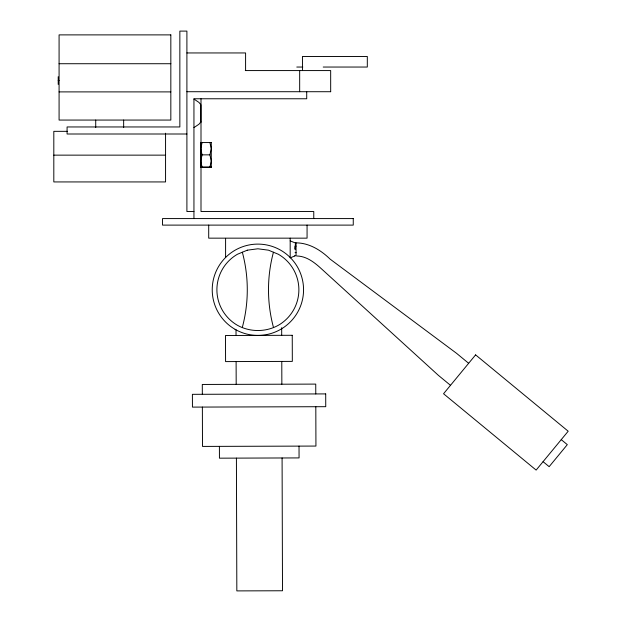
<?xml version="1.0" encoding="UTF-8"?>
<svg xmlns="http://www.w3.org/2000/svg" width="622" height="622" viewBox="0 0 622 622"><rect width="100%" height="100%" fill="white"/><g stroke="black" fill="none" stroke-linecap="round" stroke-linejoin="round"><path stroke-width="0.93" d="M294.68 255.867L295.069 255.673M200.704 142.562L202.088 142.547L200.704 148.705L202.088 154.855L200.704 161.02L202.088 167.194L211.286 167.201L211.286 142.555L200.704 142.555L200.704 146.154M200.704 163.578L200.704 167.201L211.286 167.201L209.902 167.194L211.286 161.02L209.902 154.855L211.286 148.705L209.902 142.547L211.286 142.555M200.867 121.904L198.947 124.245L193.947 127.596M290.179 257.85L295.069 255.891M296.056 246.11L295.069 246.11L295.069 249.368L295.466 242.868C308.877 242.681 320.851 250.091 330.158 259.156L456.517 353.288L468.654 363.295M200.704 167.201L202.088 167.186M209.902 167.209L211.286 167.201M186.903 52.948L245.589 52.948L245.589 70.574M59.082 63.724L170.832 63.724M296.787 67.044L302.805 67.044M323.215 67.044L367.314 67.044L367.314 56.47L302.455 56.47L302.455 70.574M245.293 70.574L330.671 70.574L330.679 91.714M58.211 80.557L59.082 80.557M186.903 91.714L330.686 91.714M59.082 91.893L170.832 91.893M67.3 131.335L53.811 131.335L53.811 181.935L165.561 181.935L165.561 133.209M186.903 134.002L67.083 134.002L67.083 126.958L179.851 126.958L179.851 31.1L186.903 31.1L186.903 211.534L193.947 211.534M202.088 154.855L209.902 154.855M53.811 155.142L165.561 155.142M295.069 252.633L296.056 252.633M296.849 256C306.825 256.171 314.919 262.818 321.869 269.202L438.354 375.315L450.491 385.321M290.179 240.885L295.069 242.844M193.947 99.053L198.947 102.412L200.867 104.753L200.867 122.363M561.238 439.637L567.311 444.644L549.148 466.671L543.076 461.664M315.774 393.936L315.743 384.101L202.298 384.458L202.329 394.294M315.813 406.718L315.937 446.067L202.492 446.417L202.368 407.076M299.026 446.114L299.065 457.916L219.442 458.173L219.403 446.371M281.68 327.693L281.704 335.328M281.782 361.421L281.852 384.202M282.085 457.971L282.505 590.76L236.834 590.9L236.414 458.119M236.018 329.746L236.033 335.468M236.111 361.561L236.189 384.349M313.768 218.579L313.768 211.534L200.999 211.534L200.999 98.766M307.066 225.11L307.066 238.156L208.704 238.156L208.704 225.11M306.716 91.714L306.716 98.766L193.947 98.766L193.947 218.579M299.672 70.574L299.672 91.714M296.056 242.844L296.056 255.891M290.179 238.156L290.179 257.477M225.592 238.335L225.592 257.477M200.704 147.002L200.704 162.731M123.654 120.062L123.654 127.572M95.718 120.062L95.718 127.572M58.211 76.708L58.211 84.405M273.439 327.312A145.05 145.05 0 0 1 273.439 252.229M242.339 252.229A145.05 145.05 0 0 1 242.339 327.312M475.605 354.874L443.548 393.749L536.133 470.092L568.189 431.217L475.605 354.874M247.276 250.184L237.394 254.274A40.99 40.99 0 0 0 237.394 325.267C250.013 332.272 265.765 332.272 278.384 325.267A40.99 40.99 0 0 0 278.384 254.274L268.494 250.184L257.889 248.784L247.276 250.184M292.247 335.289L225.491 335.499L225.576 361.6L292.324 361.39L292.247 335.289M325.703 393.905L192.4 394.325L192.447 407.107L325.741 406.687L325.703 393.905M170.832 34.886L59.082 34.886L59.082 120.062L170.832 120.062L170.832 34.886M353.257 218.579L162.521 218.579L162.521 225.11L353.257 225.11L353.257 218.579M235.054 329.318A45.67 45.67 0 0 0 303.559 289.774A45.67 45.67 0 0 0 235.054 250.223A45.67 45.67 0 0 0 235.054 329.318"/></g></svg>
